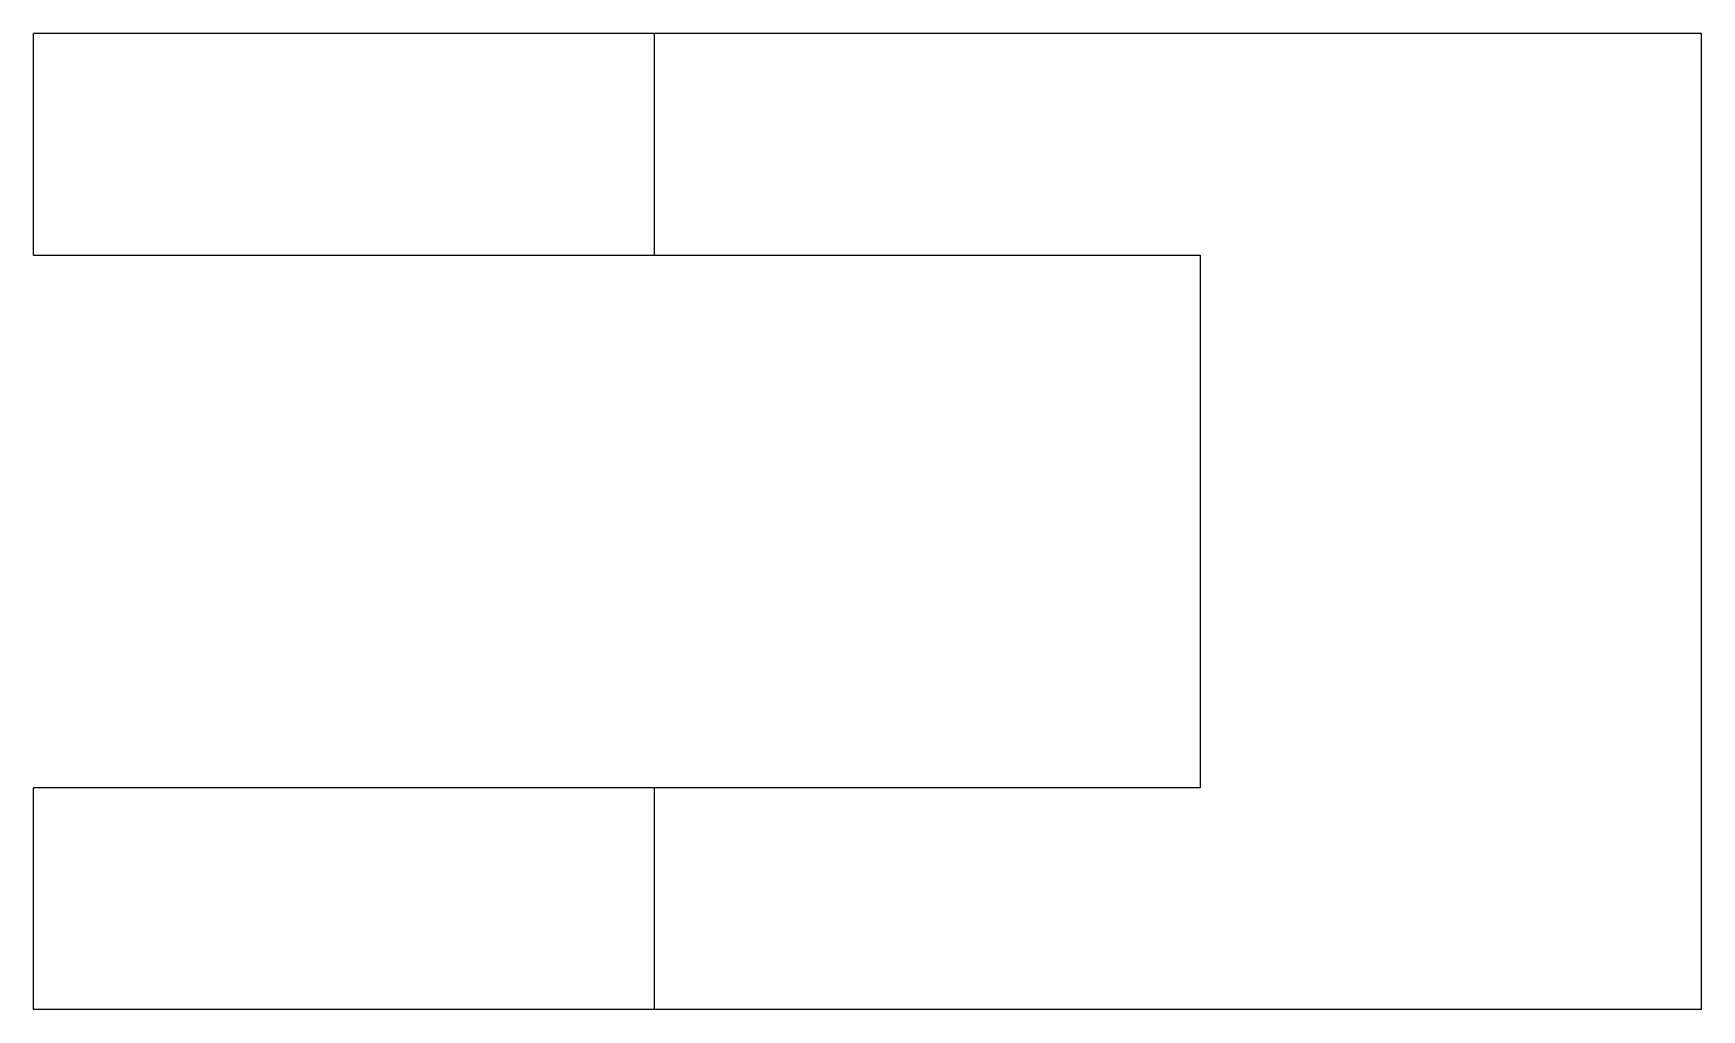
# Model space of a CAD drawing. Header units: metres. Extents: x -6.3 to 31.3, y -22 to 0.
import ezdxf

# ---------------------------------------------------------------- set-up
doc = ezdxf.new("R2010")
doc.units = ezdxf.units.M

msp = doc.modelspace()

# ---------------------------------------------------------------- linework, layer by layer
for points in [[(-6.3, -5), (-6.3, -4.9), (-6.3, -4.8), (-6.3, -4.7), (-6.3, -4.6), (-6.3, -4.5), (-6.3, -4.4), (-6.3, -4.3), (-6.3, -4.2), (-6.3, -4.1), (-6.3, -4), (-6.3, -3.9), (-6.3, -3.8), (-6.3, -3.7), (-6.3, -3.6), (-6.3, -3.5), (-6.3, -3.4), (-6.3, -3.3), (-6.3, -3.2), (-6.3, -3.1), (-6.3, -3), (-6.3, -2.9), (-6.3, -2.8), (-6.3, -2.7), (-6.3, -2.6), (-6.3, -2.5), (-6.3, -2.4), (-6.3, -2.3), (-6.3, -2.2), (-6.3, -2.1), (-6.3, -2), (-6.3, -1.9), (-6.3, -1.8), (-6.3, -1.7), (-6.3, -1.6), (-6.3, -1.5), (-6.3, -1.4), (-6.3, -1.3), (-6.3, -1.2), (-6.3, -1.1), (-6.3, -1), (-6.3, -0.9), (-6.3, -0.8), (-6.3, -0.7), (-6.3, -0.6), (-6.3, -0.5), (-6.3, -0.4), (-6.3, -0.3), (-6.3, -0.2), (-6.3, -0.1), (-6.3, 0)], [(7.7, 0), (7.651, 0), (7.602, 0), (7.553, 0), (7.462, 0), (7.317, 0), (7.172, 0), (7.027, 0), (6.807, 0), (6.573, 0), (6.34, 0), (6.084, 0), (5.774, 0), (5.463, 0), (5.153, 0), (4.799, 0), (4.427, 0), (4.056, 0), (3.678, 0), (3.264, 0), (2.849, 0), (2.435, 0), (2.008, 0), (1.572, 0), (1.136, 0), (0.7, 0), (0.264, 0), (-0.172, 0), (-0.608, 0), (-1.035, 0), (-1.449, 0), (-1.864, 0), (-2.278, 0), (-2.656, 0), (-3.027, 0), (-3.399, 0), (-3.753, 0), (-4.063, 0), (-4.374, 0), (-4.684, 0), (-4.94, 0), (-5.173, 0), (-5.407, 0), (-5.627, 0), (-5.772, 0), (-5.917, 0), (-6.062, 0), (-6.153, 0), (-6.202, 0), (-6.251, 0), (-6.3, 0)], [(7.7, -5), (7.7, -4.9), (7.7, -4.8), (7.7, -4.7), (7.7, -4.6), (7.7, -4.5), (7.7, -4.4), (7.7, -4.3), (7.7, -4.2), (7.7, -4.1), (7.7, -4), (7.7, -3.9), (7.7, -3.8), (7.7, -3.7), (7.7, -3.6), (7.7, -3.5), (7.7, -3.4), (7.7, -3.3), (7.7, -3.2), (7.7, -3.1), (7.7, -3), (7.7, -2.9), (7.7, -2.8), (7.7, -2.7), (7.7, -2.6), (7.7, -2.5), (7.7, -2.4), (7.7, -2.3), (7.7, -2.2), (7.7, -2.1), (7.7, -2), (7.7, -1.9), (7.7, -1.8), (7.7, -1.7), (7.7, -1.6), (7.7, -1.5), (7.7, -1.4), (7.7, -1.3), (7.7, -1.2), (7.7, -1.1), (7.7, -1), (7.7, -0.9), (7.7, -0.8), (7.7, -0.7), (7.7, -0.6), (7.7, -0.5), (7.7, -0.4), (7.7, -0.3), (7.7, -0.2), (7.7, -0.1), (7.7, 0)], [(31.3, 0), (30.828, 0), (30.356, 0), (29.884, 0), (29.412, 0), (28.94, 0), (28.468, 0), (27.996, 0), (27.524, 0), (27.052, 0), (26.58, 0), (26.108, 0), (25.636, 0), (25.164, 0), (24.692, 0), (24.22, 0), (23.748, 0), (23.276, 0), (22.804, 0), (22.332, 0), (21.86, 0), (21.388, 0), (20.916, 0), (20.444, 0), (19.972, 0), (19.5, 0), (19.028, 0), (18.556, 0), (18.084, 0), (17.612, 0), (17.14, 0), (16.668, 0), (16.196, 0), (15.724, 0), (15.252, 0), (14.78, 0), (14.308, 0), (13.836, 0), (13.364, 0), (12.892, 0), (12.42, 0), (11.948, 0), (11.476, 0), (11.004, 0), (10.532, 0), (10.06, 0), (9.588, 0), (9.116, 0), (8.644, 0), (8.172, 0), (7.7, 0)], [(31.3, -22), (31.3, -21.56), (31.3, -21.12), (31.3, -20.68), (31.3, -20.24), (31.3, -19.8), (31.3, -19.36), (31.3, -18.92), (31.3, -18.48), (31.3, -18.04), (31.3, -17.6), (31.3, -17.16), (31.3, -16.72), (31.3, -16.28), (31.3, -15.84), (31.3, -15.4), (31.3, -14.96), (31.3, -14.52), (31.3, -14.08), (31.3, -13.64), (31.3, -13.2), (31.3, -12.76), (31.3, -12.32), (31.3, -11.88), (31.3, -11.44), (31.3, -11), (31.3, -10.56), (31.3, -10.12), (31.3, -9.68), (31.3, -9.24), (31.3, -8.8), (31.3, -8.36), (31.3, -7.92), (31.3, -7.48), (31.3, -7.04), (31.3, -6.6), (31.3, -6.16), (31.3, -5.72), (31.3, -5.28), (31.3, -4.84), (31.3, -4.4), (31.3, -3.96), (31.3, -3.52), (31.3, -3.08), (31.3, -2.64), (31.3, -2.2), (31.3, -1.76), (31.3, -1.32), (31.3, -0.88), (31.3, -0.44), (31.3, 0)], [(-6.3, -5), (-6.251, -5), (-6.202, -5), (-6.153, -5), (-6.062, -5), (-5.917, -5), (-5.772, -5), (-5.627, -5), (-5.407, -5), (-5.173, -5), (-4.94, -5), (-4.684, -5), (-4.374, -5), (-4.063, -5), (-3.753, -5), (-3.399, -5), (-3.027, -5), (-2.656, -5), (-2.278, -5), (-1.864, -5), (-1.449, -5), (-1.035, -5), (-0.608, -5), (-0.172, -5), (0.264, -5), (0.7, -5), (1.136, -5), (1.572, -5), (2.008, -5), (2.435, -5), (2.849, -5), (3.264, -5), (3.678, -5), (4.056, -5), (4.427, -5), (4.799, -5), (5.153, -5), (5.463, -5), (5.774, -5), (6.084, -5), (6.34, -5), (6.573, -5), (6.807, -5), (7.027, -5), (7.172, -5), (7.317, -5), (7.462, -5), (7.553, -5), (7.602, -5), (7.651, -5), (7.7, -5)], [(7.7, -5), (7.946, -5), (8.192, -5), (8.438, -5), (8.684, -5), (8.93, -5), (9.176, -5), (9.422, -5), (9.668, -5), (9.914, -5), (10.16, -5), (10.406, -5), (10.652, -5), (10.898, -5), (11.144, -5), (11.39, -5), (11.636, -5), (11.882, -5), (12.128, -5), (12.374, -5), (12.62, -5), (12.866, -5), (13.112, -5), (13.358, -5), (13.604, -5), (13.85, -5), (14.096, -5), (14.342, -5), (14.588, -5), (14.834, -5), (15.08, -5), (15.326, -5), (15.572, -5), (15.818, -5), (16.064, -5), (16.31, -5), (16.556, -5), (16.802, -5), (17.048, -5), (17.294, -5), (17.54, -5), (17.786, -5), (18.032, -5), (18.278, -5), (18.524, -5), (18.77, -5), (19.016, -5), (19.262, -5), (19.508, -5), (19.754, -5), (20, -5)], [(20, -5), (20, -5.24), (20, -5.48), (20, -5.72), (20, -5.96), (20, -6.2), (20, -6.44), (20, -6.68), (20, -6.92), (20, -7.16), (20, -7.4), (20, -7.64), (20, -7.88), (20, -8.12), (20, -8.36), (20, -8.6), (20, -8.84), (20, -9.08), (20, -9.32), (20, -9.56), (20, -9.8), (20, -10.04), (20, -10.28), (20, -10.52), (20, -10.76), (20, -11), (20, -11.24), (20, -11.48), (20, -11.72), (20, -11.96), (20, -12.2), (20, -12.44), (20, -12.68), (20, -12.92), (20, -13.16), (20, -13.4), (20, -13.64), (20, -13.88), (20, -14.12), (20, -14.36), (20, -14.6), (20, -14.84), (20, -15.08), (20, -15.32), (20, -15.56), (20, -15.8), (20, -16.04), (20, -16.28), (20, -16.52), (20, -16.76), (20, -17)], [(7.7, -17), (7.651, -17), (7.602, -17), (7.553, -17), (7.462, -17), (7.317, -17), (7.172, -17), (7.027, -17), (6.807, -17), (6.573, -17), (6.34, -17), (6.084, -17), (5.774, -17), (5.463, -17), (5.153, -17), (4.799, -17), (4.427, -17), (4.056, -17), (3.678, -17), (3.264, -17), (2.849, -17), (2.435, -17), (2.008, -17), (1.572, -17), (1.136, -17), (0.7, -17), (0.264, -17), (-0.172, -17), (-0.608, -17), (-1.035, -17), (-1.449, -17), (-1.864, -17), (-2.278, -17), (-2.656, -17), (-3.027, -17), (-3.399, -17), (-3.753, -17), (-4.063, -17), (-4.374, -17), (-4.684, -17), (-4.94, -17), (-5.173, -17), (-5.407, -17), (-5.627, -17), (-5.772, -17), (-5.917, -17), (-6.062, -17), (-6.153, -17), (-6.202, -17), (-6.251, -17), (-6.3, -17)], [(-6.3, -22), (-6.3, -21.9), (-6.3, -21.8), (-6.3, -21.7), (-6.3, -21.6), (-6.3, -21.5), (-6.3, -21.4), (-6.3, -21.3), (-6.3, -21.2), (-6.3, -21.1), (-6.3, -21), (-6.3, -20.9), (-6.3, -20.8), (-6.3, -20.7), (-6.3, -20.6), (-6.3, -20.5), (-6.3, -20.4), (-6.3, -20.3), (-6.3, -20.2), (-6.3, -20.1), (-6.3, -20), (-6.3, -19.9), (-6.3, -19.8), (-6.3, -19.7), (-6.3, -19.6), (-6.3, -19.5), (-6.3, -19.4), (-6.3, -19.3), (-6.3, -19.2), (-6.3, -19.1), (-6.3, -19), (-6.3, -18.9), (-6.3, -18.8), (-6.3, -18.7), (-6.3, -18.6), (-6.3, -18.5), (-6.3, -18.4), (-6.3, -18.3), (-6.3, -18.2), (-6.3, -18.1), (-6.3, -18), (-6.3, -17.9), (-6.3, -17.8), (-6.3, -17.7), (-6.3, -17.6), (-6.3, -17.5), (-6.3, -17.4), (-6.3, -17.3), (-6.3, -17.2), (-6.3, -17.1), (-6.3, -17)], [(20, -17), (19.754, -17), (19.508, -17), (19.262, -17), (19.016, -17), (18.77, -17), (18.524, -17), (18.278, -17), (18.032, -17), (17.786, -17), (17.54, -17), (17.294, -17), (17.048, -17), (16.802, -17), (16.556, -17), (16.31, -17), (16.064, -17), (15.818, -17), (15.572, -17), (15.326, -17), (15.08, -17), (14.834, -17), (14.588, -17), (14.342, -17), (14.096, -17), (13.85, -17), (13.604, -17), (13.358, -17), (13.112, -17), (12.866, -17), (12.62, -17), (12.374, -17), (12.128, -17), (11.882, -17), (11.636, -17), (11.39, -17), (11.144, -17), (10.898, -17), (10.652, -17), (10.406, -17), (10.16, -17), (9.914, -17), (9.668, -17), (9.422, -17), (9.176, -17), (8.93, -17), (8.684, -17), (8.438, -17), (8.192, -17), (7.946, -17), (7.7, -17)], [(7.7, -22), (7.7, -21.9), (7.7, -21.8), (7.7, -21.7), (7.7, -21.6), (7.7, -21.5), (7.7, -21.4), (7.7, -21.3), (7.7, -21.2), (7.7, -21.1), (7.7, -21), (7.7, -20.9), (7.7, -20.8), (7.7, -20.7), (7.7, -20.6), (7.7, -20.5), (7.7, -20.4), (7.7, -20.3), (7.7, -20.2), (7.7, -20.1), (7.7, -20), (7.7, -19.9), (7.7, -19.8), (7.7, -19.7), (7.7, -19.6), (7.7, -19.5), (7.7, -19.4), (7.7, -19.3), (7.7, -19.2), (7.7, -19.1), (7.7, -19), (7.7, -18.9), (7.7, -18.8), (7.7, -18.7), (7.7, -18.6), (7.7, -18.5), (7.7, -18.4), (7.7, -18.3), (7.7, -18.2), (7.7, -18.1), (7.7, -18), (7.7, -17.9), (7.7, -17.8), (7.7, -17.7), (7.7, -17.6), (7.7, -17.5), (7.7, -17.4), (7.7, -17.3), (7.7, -17.2), (7.7, -17.1), (7.7, -17)], [(7.7, -22), (7.651, -22), (7.602, -22), (7.553, -22), (7.462, -22), (7.317, -22), (7.172, -22), (7.027, -22), (6.807, -22), (6.573, -22), (6.34, -22), (6.084, -22), (5.774, -22), (5.463, -22), (5.153, -22), (4.799, -22), (4.427, -22), (4.056, -22), (3.678, -22), (3.264, -22), (2.849, -22), (2.435, -22), (2.008, -22), (1.572, -22), (1.136, -22), (0.7, -22), (0.264, -22), (-0.172, -22), (-0.608, -22), (-1.035, -22), (-1.449, -22), (-1.864, -22), (-2.278, -22), (-2.656, -22), (-3.027, -22), (-3.399, -22), (-3.753, -22), (-4.063, -22), (-4.374, -22), (-4.684, -22), (-4.94, -22), (-5.173, -22), (-5.407, -22), (-5.627, -22), (-5.772, -22), (-5.917, -22), (-6.062, -22), (-6.153, -22), (-6.202, -22), (-6.251, -22), (-6.3, -22)], [(31.3, -22), (30.828, -22), (30.356, -22), (29.884, -22), (29.412, -22), (28.94, -22), (28.468, -22), (27.996, -22), (27.524, -22), (27.052, -22), (26.58, -22), (26.108, -22), (25.636, -22), (25.164, -22), (24.692, -22), (24.22, -22), (23.748, -22), (23.276, -22), (22.804, -22), (22.332, -22), (21.86, -22), (21.388, -22), (20.916, -22), (20.444, -22), (19.972, -22), (19.5, -22), (19.028, -22), (18.556, -22), (18.084, -22), (17.612, -22), (17.14, -22), (16.668, -22), (16.196, -22), (15.724, -22), (15.252, -22), (14.78, -22), (14.308, -22), (13.836, -22), (13.364, -22), (12.892, -22), (12.42, -22), (11.948, -22), (11.476, -22), (11.004, -22), (10.532, -22), (10.06, -22), (9.588, -22), (9.116, -22), (8.644, -22), (8.172, -22), (7.7, -22)]]:
    msp.add_lwpolyline(points)

doc.saveas('drawing.dxf')
